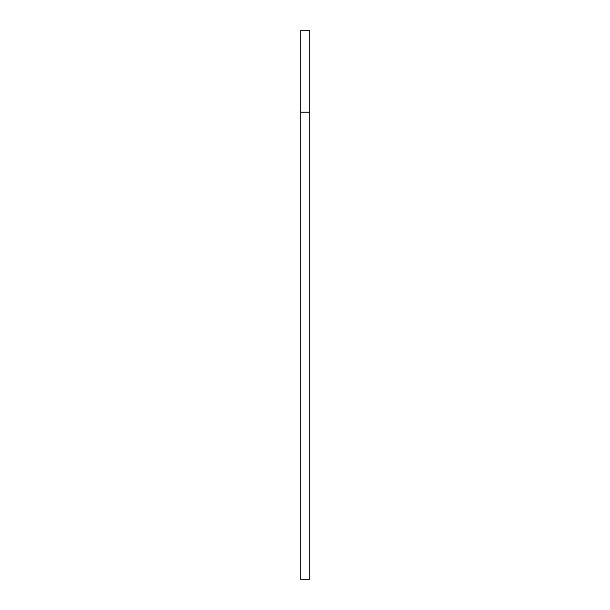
<?xml version="1.0" encoding="UTF-8"?>
<svg xmlns="http://www.w3.org/2000/svg" width="610" height="610" viewBox="0 0 610 610"><rect width="100%" height="100%" fill="white"/><g stroke="black" fill="none" stroke-linecap="round" stroke-linejoin="round"><path stroke-width="0.91" d="M300.448 112.385L309.552 112.385M309.552 30.5L300.448 30.5L300.448 579.5L309.552 579.5L309.552 30.5"/></g></svg>
